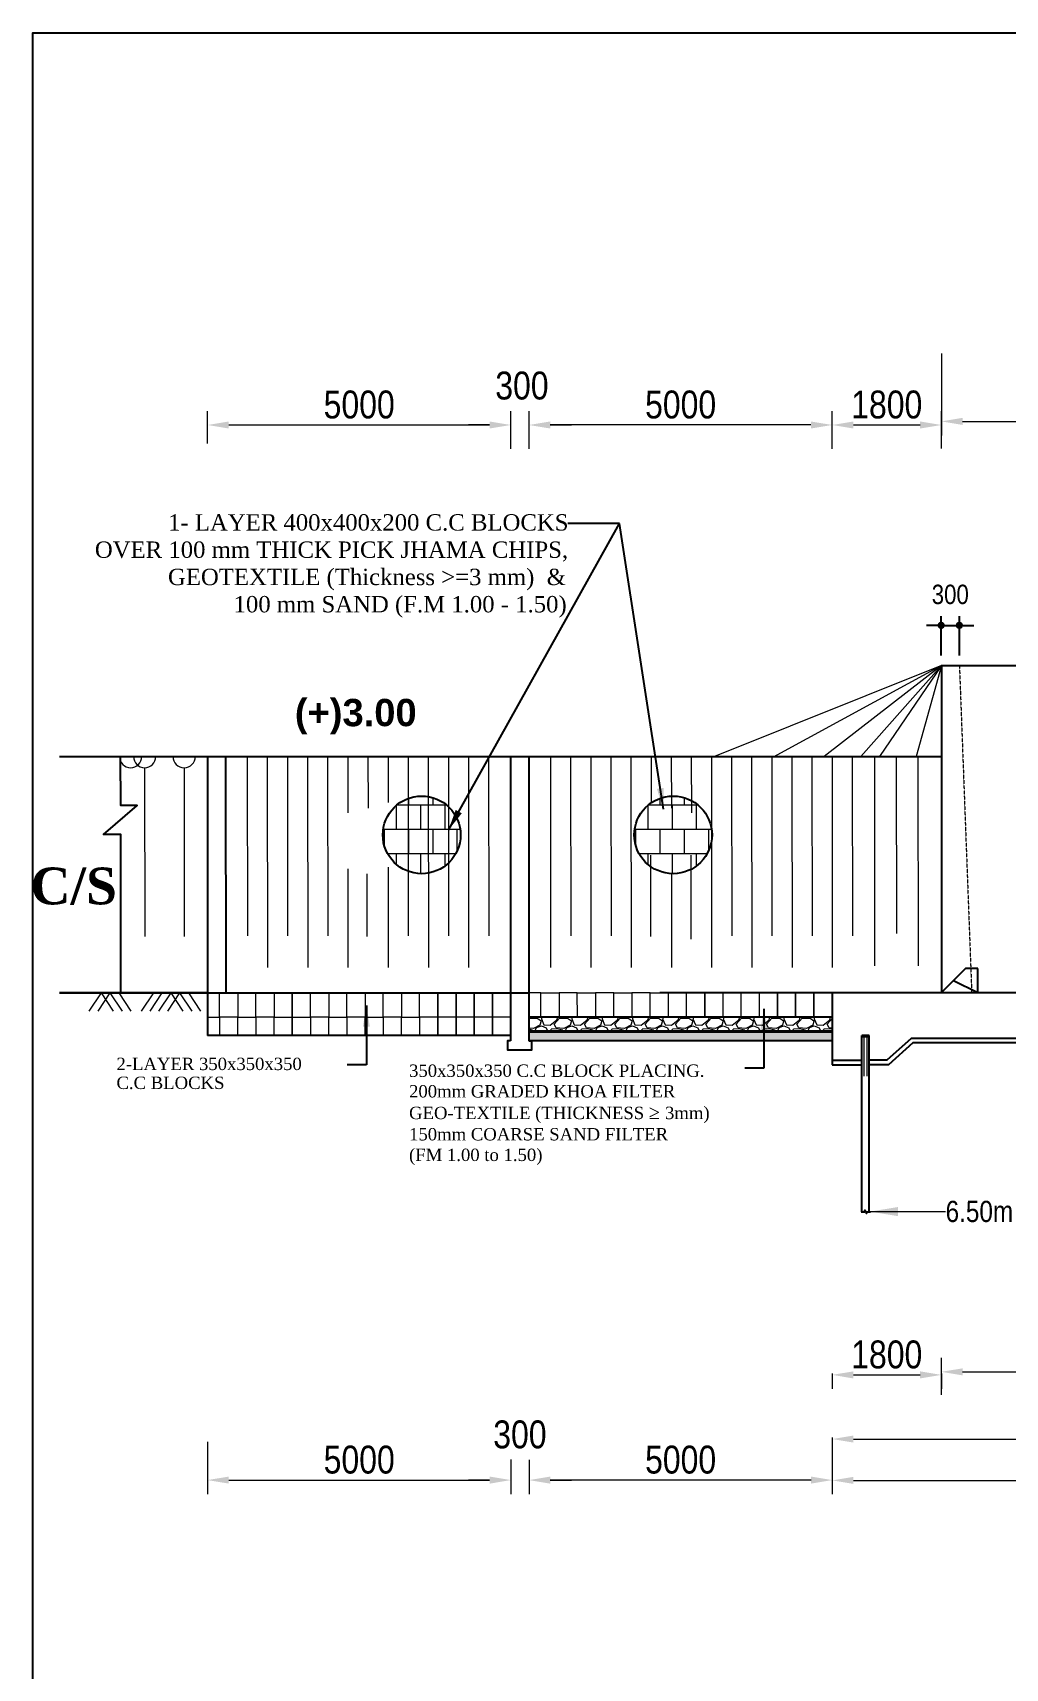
# Model space of a CAD drawing. Extents: x -119161 to 3778985, y -614964 to -70183.
# Drawn here: x 2708068 to 2724104, y -262616 to -235629 of the extents above; entities that cross this region are included whole.
import ezdxf

# ---------------------------------------------------------------- set-up
doc = ezdxf.new("R2010")
doc.units = 0
doc.header["$MEASUREMENT"] = 0
doc.linetypes.add('DASHED2', pattern=[9.525, 6.35, -3.175])
doc.linetypes.add('DASHEDX2', pattern=[38.1, 25.4, -12.7])
doc.layers.get('0').update_dxf_attribs({"linetype": 'CONTINUOUS'})
doc.layers.get('DEFPOINTS').update_dxf_attribs({"linetype": 'CONTINUOUS'})
for name, color, linetype in [('BLOCK', 6, 'CONTINUOUS'), ('DOTTED', 240, 'DASHED2'), ('LINE', 7, 'CONTINUOUS'), ('TEXT', 10, 'CONTINUOUS')]:
    doc.layers.add(name, color=color, linetype=linetype)
for name, color, linetype, lineweight in [('Dim', 7, 'CONTINUOUS', 9), ('Dimension', 8, 'CONTINUOUS', 18), ('HATCH', 252, 'CONTINUOUS', 5), ('line2', 3, 'CONTINUOUS', 30), ('slop', 8, 'CONTINUOUS', 9)]:
    doc.layers.add(name, color=color, linetype=linetype, lineweight=lineweight)
doc.styles.add('1-2', font='arial.ttf')
doc.styles.add('ARIAL', font='ARIALN.TTF')
doc.styles.add('DIM', font='isocp3.shx')
doc.styles.add('dimText', font='ARIALN.TTF')
doc.styles.get("Standard").update_dxf_attribs({"font": 'times.ttf', "height": 250})
doc.styles.add('text', font='ARIALN.TTF', dxfattribs={"height": 1.6})
doc.dimstyles.new('3', dxfattribs={"dimtxt": 225, "dimasz": 350, "dimexe": 100, "dimexo": 25, "dimgap": 9, "dimtad": 0, "dimdec": 0, "dimzin": 0, "dimdsep": 46, "dimtxsty": 'Standard', "dimcen": 0, "dimclrt": 256, "dimadec": 0, "dimazin": 0, "dimtfac": 1, "dimtdec": 0, "dimtofl": 0, "dimtmove": 2, "dimatfit": 3, "dimfxl": 1, "dimtolj": 1, "dimtzin": 0, "dimarcsym": 0})
doc.dimstyles.new('dim_150', dxfattribs={"dimtxt": 300, "dimasz": 300, "dimexe": 300, "dimexo": 100, "dimgap": 100, "dimtad": 1, "dimdec": 0, "dimzin": 0, "dimdsep": 46, "dimtxsty": 'DIM', "dimcen": 150, "dimclrd": 5, "dimclre": 5, "dimclrt": 7, "dimadec": 0, "dimazin": 0, "dimtfac": 1, "dimtdec": 0, "dimtmove": 0, "dimatfit": 3, "dimfxl": 20, "dimtolj": 1, "dimtzin": 0, "dimarcsym": 0})
doc.dimstyles.new('dim_230', dxfattribs={"dimtxt": 460, "dimasz": 460, "dimexe": 230, "dimexo": 100, "dimgap": 100, "dimtad": 1, "dimdec": 0, "dimzin": 0, "dimdsep": 46, "dimtxsty": 'dimText', "dimcen": 0.09, "dimclrd": 256, "dimclre": 256, "dimclrt": 7, "dimadec": 0, "dimazin": 0, "dimtfac": 1, "dimtdec": 0, "dimtofl": 0, "dimtmove": 0, "dimatfit": 3, "dimfxl": 1, "dimtolj": 1, "dimtzin": 0, "dimlwd": -1, "dimlwe": -1, "dimarcsym": 0})

# ---------------------------------------------------------------- blocks, each defined once
blk = doc.blocks.new('_Dot')
at = {"color": 0, "linetype": 'ByBlock', "lineweight": -2}
blk.add_line((-0.5, 0), (-1, 0), dxfattribs=at)
at = {"color": 0, "linetype": 'ByBlock', "const_width": 0.5}
blk.add_lwpolyline([(-0.25, 0, 1), (0.25, 0, 1)], format="xyb", close=True, dxfattribs=at)
blk = doc.blocks.new('*D1526')
at = {"layer": 'DEFPOINTS', "color": 0, "lineweight": -2, "ltscale": 500}
for p in [(2723347, -245408), (2723047, -246007), (2723347, -246007)]:
    blk.add_point(p, dxfattribs=at)
at = {"layer": 'Dim', "color": 5, "lineweight": -2, "ltscale": 500}
for p, q in [((2723047, -245907), (2723047, -245258)), ((2723347, -245907), (2723347, -245258)), ((2722927, -245408), (2722807, -245408)), ((2723047, -245408), (2723347, -245408)), ((2723467, -245408), (2723587, -245408))]:
    blk.add_line(p, q, dxfattribs=at)
at = {"layer": 'Dim', "color": 5, "lineweight": -2, "ltscale": 500, "xscale": 120, "yscale": 120, "zscale": 120}
blk.add_blockref('_Dot', (2723047, -245408), dxfattribs=at)
at = {"layer": 'Dim', "color": 5, "lineweight": -2, "ltscale": 500, "xscale": 120, "yscale": 120, "zscale": 120, "rotation": 180}
blk.add_blockref('_Dot', (2723347, -245408), dxfattribs=at)
at = {"layer": 'Dim', "color": 7, "ltscale": 500, "insert": (2723197, -244899), "char_height": 320, "attachment_point": 5, "style": 'ARIAL'}
blk.add_mtext('\\A1;300', dxfattribs=at)
blk = doc.blocks.new('*D1527')
at = {"layer": 'DEFPOINTS', "color": 0, "lineweight": -2, "ltscale": 500}
for p in [(2715951, -259070), (2716251, -259078), (2716251, -259511)]:
    blk.add_point(p, dxfattribs=at)
at = {"layer": 'Dim', "ltscale": 500}
for p, q in [((2715951, -259170), (2715951, -259741)), ((2716251, -259178), (2716251, -259741)), ((2715601, -259511), (2715251, -259511)), ((2716601, -259511), (2716951, -259511))]:
    blk.add_line(p, q, dxfattribs=at)
at = {"layer": 'Dim', "lineweight": -2, "ltscale": 500}
for points in [[(2715601, -259453), (2715601, -259570), (2715951, -259511)], [(2716601, -259453), (2716601, -259570), (2716251, -259511)]]:
    blk.add_solid(points, dxfattribs=at)
at = {"layer": 'Dim', "color": 7, "ltscale": 500, "insert": (2716101, -258760), "char_height": 460, "attachment_point": 5, "style": 'dimText'}
blk.add_mtext('\\A1;300', dxfattribs=at)
blk = doc.blocks.new('*D1528')
at = {"layer": 'DEFPOINTS', "color": 0, "lineweight": -2, "ltscale": 500}
for p in [(2721251, -258782), (2716251, -259115), (2716251, -259511)]:
    blk.add_point(p, dxfattribs=at)
at = {"layer": 'Dim', "ltscale": 500}
for p, q in [((2721251, -258882), (2721251, -259741)), ((2716251, -259215), (2716251, -259741)), ((2720901, -259511), (2716601, -259511))]:
    blk.add_line(p, q, dxfattribs=at)
at = {"layer": 'Dim', "lineweight": -2, "ltscale": 500}
for points in [[(2716601, -259453), (2716601, -259569), (2716251, -259511)], [(2720901, -259453), (2720901, -259569), (2721251, -259511)]]:
    blk.add_solid(points, dxfattribs=at)
at = {"layer": 'Dim', "color": 7, "ltscale": 500, "insert": (2718751, -259176), "char_height": 460, "attachment_point": 5, "style": 'dimText'}
blk.add_mtext('\\A1;5000', dxfattribs=at)
blk = doc.blocks.new('*D1529')
at = {"layer": 'DEFPOINTS', "color": 0, "lineweight": -2, "ltscale": 500}
for p in [(2710951, -258782), (2715951, -259115), (2715951, -259511)]:
    blk.add_point(p, dxfattribs=at)
at = {"layer": 'Dim', "ltscale": 500}
for p, q in [((2710951, -258882), (2710951, -259741)), ((2715951, -259215), (2715951, -259741)), ((2711301, -259511), (2715601, -259511))]:
    blk.add_line(p, q, dxfattribs=at)
at = {"layer": 'Dim', "lineweight": -2, "ltscale": 500}
for points in [[(2711301, -259453), (2711301, -259569), (2710951, -259511)], [(2715601, -259453), (2715601, -259569), (2715951, -259511)]]:
    blk.add_solid(points, dxfattribs=at)
at = {"layer": 'Dim', "color": 7, "ltscale": 500, "insert": (2713451, -259176), "char_height": 460, "attachment_point": 5, "style": 'dimText'}
blk.add_mtext('\\A1;5000', dxfattribs=at)
blk = doc.blocks.new('*D1465')
at = {"layer": 'DEFPOINTS', "color": 0, "lineweight": -2, "ltscale": 500}
for p in [(2715951, -242102), (2710951, -242506), (2715951, -242506)]:
    blk.add_point(p, dxfattribs=at)
at = {"layer": 'Dim', "ltscale": 500}
for p, q in [((2710951, -242406), (2710951, -241872)), ((2715951, -242406), (2715951, -241872)), ((2711301, -242102), (2715601, -242102))]:
    blk.add_line(p, q, dxfattribs=at)
at = {"layer": 'Dim', "lineweight": -2, "ltscale": 500}
for points in [[(2711301, -242044), (2711301, -242160), (2710951, -242102)], [(2715601, -242044), (2715601, -242160), (2715951, -242102)]]:
    blk.add_solid(points, dxfattribs=at)
at = {"layer": 'Dim', "color": 7, "ltscale": 500, "insert": (2713451, -241767), "char_height": 460, "attachment_point": 5, "style": 'dimText'}
blk.add_mtext('\\A1;5000', dxfattribs=at)
blk = doc.blocks.new('*D1466')
at = {"layer": 'DEFPOINTS', "color": 0, "lineweight": -2, "ltscale": 500}
for p in [(2716251, -242102), (2715951, -242593), (2716251, -242593)]:
    blk.add_point(p, dxfattribs=at)
at = {"layer": 'Dim', "ltscale": 500}
for p, q in [((2715951, -242493), (2715951, -241872)), ((2716251, -242493), (2716251, -241872)), ((2715601, -242102), (2715251, -242102)), ((2716601, -242102), (2716951, -242102))]:
    blk.add_line(p, q, dxfattribs=at)
at = {"layer": 'Dim', "lineweight": -2, "ltscale": 500}
for points in [[(2715601, -242044), (2715601, -242160), (2715951, -242102)], [(2716601, -242044), (2716601, -242160), (2716251, -242102)]]:
    blk.add_solid(points, dxfattribs=at)
at = {"layer": 'Dim', "color": 7, "ltscale": 500, "insert": (2716134, -241454), "char_height": 460, "attachment_point": 5, "style": 'dimText'}
blk.add_mtext('\\A1;300', dxfattribs=at)
blk = doc.blocks.new('*D1467')
at = {"layer": 'DEFPOINTS', "color": 0, "lineweight": -2, "ltscale": 500}
for p in [(2716251, -242102), (2716251, -242593), (2721250, -242593)]:
    blk.add_point(p, dxfattribs=at)
at = {"layer": 'Dim', "ltscale": 500}
for p, q in [((2716251, -242493), (2716251, -241872)), ((2721250, -242493), (2721250, -241872)), ((2720900, -242102), (2716601, -242102))]:
    blk.add_line(p, q, dxfattribs=at)
at = {"layer": 'Dim', "lineweight": -2, "ltscale": 500}
for points in [[(2716601, -242044), (2716601, -242160), (2716251, -242102)], [(2720900, -242044), (2720900, -242160), (2721250, -242102)]]:
    blk.add_solid(points, dxfattribs=at)
at = {"layer": 'Dim', "color": 7, "ltscale": 500, "insert": (2718751, -241767), "char_height": 460, "attachment_point": 5, "style": 'dimText'}
blk.add_mtext('\\A1;5000', dxfattribs=at)
blk = doc.blocks.new('*D1468')
at = {"layer": 'DEFPOINTS', "color": 0, "lineweight": -2, "ltscale": 500}
for p in [(2723050, -242102), (2721250, -242593), (2723050, -242590)]:
    blk.add_point(p, dxfattribs=at)
at = {"layer": 'Dim', "ltscale": 500}
for p, q in [((2721250, -242493), (2721250, -241872)), ((2723050, -242490), (2723050, -241872)), ((2721600, -242102), (2722700, -242102))]:
    blk.add_line(p, q, dxfattribs=at)
at = {"layer": 'Dim', "lineweight": -2, "ltscale": 500}
for points in [[(2721600, -242044), (2721600, -242160), (2721250, -242102)], [(2722700, -242044), (2722700, -242160), (2723050, -242102)]]:
    blk.add_solid(points, dxfattribs=at)
at = {"layer": 'Dim', "color": 7, "ltscale": 500, "insert": (2722150, -241767), "char_height": 460, "attachment_point": 5, "style": 'dimText'}
blk.add_mtext('\\A1;1800', dxfattribs=at)
blk = doc.blocks.new('*D1479')
at = {"layer": 'DEFPOINTS', "color": 0, "lineweight": -2, "ltscale": 500}
for p in [(2721251, -258951), (2767002, -258980), (2767002, -259516)]:
    blk.add_point(p, dxfattribs=at)
at = {"layer": 'Dim', "ltscale": 500}
for p, q in [((2721251, -259051), (2721251, -259746)), ((2767002, -259080), (2767002, -259746)), ((2721601, -259516), (2766652, -259516))]:
    blk.add_line(p, q, dxfattribs=at)
at = {"layer": 'Dim', "lineweight": -2, "ltscale": 500}
for points in [[(2721601, -259458), (2721601, -259574), (2721251, -259516)], [(2766652, -259458), (2766652, -259574), (2767002, -259516)]]:
    blk.add_solid(points, dxfattribs=at)
at = {"layer": 'Dim', "color": 7, "ltscale": 500, "insert": (2744622, -259117), "char_height": 460, "attachment_point": 5, "style": 'dimText'}
blk.add_mtext('\\A1;{\\fArial|b1|i0|c0|p34;46840}', dxfattribs=at)
blk = doc.blocks.new('*D1534')
at = {"layer": 'DEFPOINTS', "color": 0, "lineweight": -2, "ltscale": 500}
for p in [(2721250, -257650), (2723050, -257650), (2723050, -257775)]:
    blk.add_point(p, dxfattribs=at)
at = {"layer": 'Dim', "ltscale": 500}
for p, q in [((2721250, -257750), (2721250, -258005)), ((2721600, -257775), (2722700, -257775)), ((2723050, -257750), (2723050, -258005))]:
    blk.add_line(p, q, dxfattribs=at)
at = {"layer": 'Dim', "lineweight": -2, "ltscale": 500}
for points in [[(2721600, -257717), (2721600, -257834), (2721250, -257775)], [(2722700, -257717), (2722700, -257834), (2723050, -257775)]]:
    blk.add_solid(points, dxfattribs=at)
at = {"layer": 'Dim', "color": 7, "ltscale": 500, "insert": (2722150, -257441), "char_height": 460, "attachment_point": 5, "style": 'dimText'}
blk.add_mtext('\\A1;1800', dxfattribs=at)
blk = doc.blocks.new('*D1535')
at = {"layer": 'DEFPOINTS', "color": 0, "lineweight": -2, "ltscale": 500}
for p in [(2736051, -257725), (2723050, -258204), (2736051, -258005)]:
    blk.add_point(p, dxfattribs=at)
at = {"layer": 'Dim', "ltscale": 500}
for p, q in [((2723050, -258104), (2723050, -257495)), ((2723400, -257725), (2735701, -257725)), ((2736051, -257905), (2736051, -257495))]:
    blk.add_line(p, q, dxfattribs=at)
at = {"layer": 'Dim', "lineweight": -2, "ltscale": 500}
for points in [[(2723400, -257667), (2723400, -257783), (2723050, -257725)], [(2735701, -257667), (2735701, -257783), (2736051, -257725)]]:
    blk.add_solid(points, dxfattribs=at)
at = {"layer": 'Dim', "color": 7, "ltscale": 500, "insert": (2729551, -257390), "char_height": 460, "attachment_point": 5, "style": 'dimText'}
blk.add_mtext('\\A1;13000', dxfattribs=at)
blk = doc.blocks.new('*D1537')
at = {"layer": 'DEFPOINTS', "color": 0, "lineweight": -2, "ltscale": 500}
for p in [(2739651, -258240), (2721250, -258709), (2739651, -258834)]:
    blk.add_point(p, dxfattribs=at)
at = {"layer": 'Dim', "ltscale": 500}
for p, q in [((2739651, -258340), (2739651, -259064)), ((2721250, -258809), (2721250, -259064)), ((2721600, -258834), (2739301, -258834))]:
    blk.add_line(p, q, dxfattribs=at)
at = {"layer": 'Dim', "lineweight": -2, "ltscale": 500}
for points in [[(2721600, -258776), (2721600, -258892), (2721250, -258834)], [(2739301, -258776), (2739301, -258892), (2739651, -258834)]]:
    blk.add_solid(points, dxfattribs=at)
at = {"layer": 'Dim', "color": 7, "ltscale": 500, "insert": (2730451, -258499), "char_height": 460, "attachment_point": 5, "style": 'dimText'}
blk.add_mtext('\\A1;18400', dxfattribs=at)
blk = doc.blocks.new('*D1538')
at = {"layer": 'DEFPOINTS', "color": 0, "lineweight": -2, "ltscale": 500}
for p in [(2723050, -240823), (2738400, -242043), (2738400, -245124)]:
    blk.add_point(p, dxfattribs=at)
at = {"layer": 'Dim', "ltscale": 500}
for p, q in [((2723050, -240923), (2723050, -242273)), ((2723400, -242043), (2738050, -242043)), ((2738400, -245024), (2738400, -241813))]:
    blk.add_line(p, q, dxfattribs=at)
at = {"layer": 'Dim', "lineweight": -2, "ltscale": 500}
for points in [[(2723400, -241984), (2723400, -242101), (2723050, -242043)], [(2738050, -241984), (2738050, -242101), (2738400, -242043)]]:
    blk.add_solid(points, dxfattribs=at)
at = {"layer": 'Dim', "color": 7, "ltscale": 500, "insert": (2730725, -241708), "char_height": 460, "attachment_point": 5, "style": 'dimText'}
blk.add_mtext('\\A1;15350', dxfattribs=at)

msp = doc.modelspace()

# ---------------------------------------------------------------- hatches: boundary and pattern name
at = {"layer": 'Dim'}
h = msp.add_hatch(dxfattribs=at)
h.set_pattern_fill('AR-B88', color=8, scale=50)
h.set_pattern_definition([(0, (2559068.1, -271571.8), (0, 400), []), (90, (2559068.1, -271571.8), (-200, 400), [400, -400])])
h.paths.add_polyline_path([(2715122.2, -248864.8, 1), (2713840.1, -248864.8, 1)])
h = msp.add_hatch(dxfattribs=at)
h.set_pattern_fill('AR-B88', color=8, scale=50)
h.set_pattern_definition([(0, (2563214.42, -271571.8), (0, 400), []), (90, (2563214.42, -271571.8), (-200, 400), [400, -400])])
h.paths.add_polyline_path([(2719268.6, -248864.8, 1), (2717986.4, -248864.8, 1)])
at = {"layer": 'Dim', "ltscale": 500}
h = msp.add_hatch(dxfattribs=at)
h.set_pattern_fill('GRAVEL', color=8, scale=500)
h.set_pattern_definition([(228.012788, (2641311.44, -303616.166), (-4000, -4500), [67.268, -6659.544]), (184.96974, (2641266.439, -303666.166), (6000, 500), [115.434, -11427.9624]), (132.510447, (2641151.44, -303676.166), (5000, -5500), [81.394, -8058.0163]), (267.27369, (2640956.44, -303801.166), (500, 10000), [105.119, -10406.779]), (292.833654, (2640951.44, -303906.166), (-2500, 6000), [103.0775, -10204.6866]), (357.27369, (2640991.44, -304001.166), (-10000, 500), [105.119, -10406.779]), (37.69424, (2641096.439, -304006.166), (-6500, -5000), [139.0145, -13762.4243]), (72.255328, (2641206.439, -303921.166), (3500, 11000), [131.244, -12993.1607]), (121.429566, (2641246.44, -303796.166), (-4000, 6500), [105.475, -10442.0366]), (175.23636, (2641191.44, -303706.166), (5500, -500), [120.416, -5900.3813]), (222.397438, (2641071.439, -303696.166), (-6000, -5500), [155.724, -15416.6875]), (138.814075, (2641451.44, -303806.166), (-3500, 3000), [53.1505, -5261.9224]), (171.469234, (2641411.44, -303771.166), (6500, -1000), [101.1185, -10010.7557]), (225, (2641311.44, -303756.17), (-6e-14, -500), [70.7105, -636.3963]), (203.19859, (2641276.44, -303696.166), (2500, 1000), [38.079, -3769.8076]), (291.80141, (2641241.44, -303711.17), (-500, 1500), [53.8515, -2638.731]), (30.96376, (2641261.44, -303761.166), (1500, 1000), [87.4645, -2828.0114]), (161.56505, (2641336.44, -303716.17), (1000, -500), [63.2455, -1517.8933]), (16.38954, (2640951.44, -303711.166), (5000, 1500), [88.6, -8771.4226]), (70.346176, (2641036.44, -303686.166), (-2000, -5500), [74.3305, -7358.7039]), (293.19859, (2641336.44, -303616.166), (-1000, 2500), [76.1575, -3731.729]), (343.61046, (2641366.44, -303686.166), (-5000, 1500), [88.6, -8771.4226]), (339.443955, (2640951.44, -304021.166), (-2500, 1000), [85.44, -4186.5619]), (294.77514, (2641031.44, -304051.166), (-2500, 5500), [71.589, -7087.3215]), (66.80141, (2641341.44, -304116.166), (1000, 2500), [76.1575, -3731.729]), (17.354025, (2641371.44, -304046.166), (-6500, -2000), [83.8155, -8297.7118]), (69.443955, (2641096.44, -304116.166), (-1000, -2500), [42.72, -4229.2819]), (101.30993, (2641311.44, -304116.17), (-500, 2000), [25.495, -2524.0148]), (165.96376, (2641306.44, -304091.17), (1500, -500), [103.0775, -1958.4753]), (186.009006, (2641206.44, -304066.166), (5000, 500), [95.525, -9456.9616]), (303.69007, (2641261.44, -303806.17), (-500, 1000), [72.111, -1730.6646]), (353.157227, (2641301.439, -303866.166), (8500, -1000), [125.897, -12463.7813]), (60.945396, (2641426.44, -303881.166), (-2000, -3500), [51.478, -5096.337]), (90, (2641451.44, -303836.17), (-500, 500), [30, -470]), (120.256437, (2641196.44, -304051.166), (2000, -3500), [69.462, -6876.76]), (48.012788, (2641161.44, -303991.166), (4000, 4500), [134.536, -6592.276]), (0, (2641251.44, -303891.17), (500, 500), [130, -370]), (325.304846, (2641381.44, -303891.166), (5000, -3500), [79.057, -7826.6372]), (254.0546, (2641446.44, -303936.166), (-500, -2000), [72.801, -3567.254]), (207.645975, (2641426.439, -304006.166), (-9500, -5000), [118.5325, -11734.737]), (175.426079, (2641321.439, -304061.166), (-6500, 500), [125.3995, -12414.5367])])
h.paths.add_polyline_path([(2721250.7, -252107.2), (2721250.7, -251872.7), (2718898.8, -251872.7), (2718598.8, -251872.7), (2716248.1, -251872.7), (2716248.1, -252107.2)])
h = msp.add_hatch(dxfattribs=at)
h.set_pattern_fill('AR-SAND', color=8, scale=60)
h.set_pattern_definition([(37.5, (2640951.44, -304116.17), (-3.7796, 115.60943), [0, -91.2, 0, -102, 0, -97.5]), (7.5, (2640951.44, -304116.17), (106.1866, 169.32876), [0, -49.2, 0, -82.2, 0, -31.5]), (327.5, (2640877.64, -304116.17), (186.84851, 0.33954), [0, -30, 0, -108, 0, -141]), (317.5, (2640877.64, -304116.17), (180.3676, 52.66053), [0, -15, 0, -70.8, 0, -81])])
h.paths.add_polyline_path([(2721250.7, -252263.5), (2721250.7, -252107.2), (2716248, -252107.2), (2716250.4, -252261.7)])
at = {"layer": 'HATCH', "ltscale": 10}
h = msp.add_hatch(dxfattribs=at)
h.set_pattern_fill('ANSI31', color=256, scale=375, angle=45, style=0)
h.set_pattern_definition([(90, (2705138.56, -243149.433), (-46.875, 7e-15), [])])
h.paths.add_polyline_path([(2721740.7, -252848.9), (2721784.9, -252848.9), (2721784.9, -252835.4), (2721813, -252861.4), (2721813, -252848.9), (2721860.7, -252848.9), (2721860.7, -252198.2), (2721740.7, -252198.2)])

# ---------------------------------------------------------------- linework, layer by layer
at = {"layer": 'BLOCK', "color": 7}
for centre in [(2714481.2, -248864.8), (2718627.5, -248864.8)]:
    msp.add_circle(centre, 641.1, dxfattribs=at)
at = {"layer": 'Dim', "color": 8, "ltscale": 500}
msp.add_line((2723050.5, -246072.8), (2722634.8, -247572.7), dxfattribs=at)
for points in [[(2723050.5, -246072.8), (2719306.8, -247572.7)], [(2723050.5, -246072.8), (2720274.1, -247580.4)], [(2723050.5, -246072.8), (2721119.7, -247572.7)], [(2723050.5, -246072.8), (2721722.1, -247572.7)], [(2723050.5, -246072.8), (2722032.5, -247572.9)], [(2711604.4, -247572.8), (2711607.1, -250530.5)], [(2711936, -247572.8), (2711938.7, -251051.1)], [(2712267.7, -247572.8), (2712270.5, -250530.5)], [(2712599.3, -247572.8), (2712602, -251051.1)], [(2712931, -247572.8), (2712933.8, -250530.5)], [(2713262.6, -247572.8), (2713265.4, -248502.5)], [(2713594.3, -247572.8), (2713597.1, -248424.2)], [(2713925.9, -247572.8), (2713928.7, -248331.2)], [(2714257.6, -247572.8), (2714260.4, -250530.5)], [(2714589.3, -247572.8), (2714591.9, -251051.1)], [(2714920.9, -247572.8), (2714923.7, -250530.5)], [(2715252.6, -247572.8), (2715255.2, -251051.1)], [(2715584.2, -247572.8), (2715587, -250530.5)], [(2716605.3, -247572.8), (2716608, -251051.1)], [(2716937, -247572.8), (2716939.8, -250530.5)], [(2717268.6, -247572.8), (2717271.3, -251051.1)], [(2717600.3, -247572.8), (2717603.1, -250530.5)], [(2717932.2, -247572.8), (2717934.9, -251051.1)], [(2718263.9, -247572.8), (2718266.7, -248334.9)], [(2718595.5, -247572.8), (2718598.3, -248424.4)], [(2718927.2, -247572.8), (2718930, -248499.6)], [(2719258.8, -247572.8), (2719261.5, -251051.1)], [(2719590.5, -247572.8), (2719593.3, -250530.5)], [(2719922.1, -247572.8), (2719924.8, -251051.1)], [(2720253.5, -247572.8), (2720256.3, -250530.5)], [(2720585.2, -247572.8), (2720587.9, -251051.1)], [(2720916.8, -247572.8), (2720919.6, -250530.5)], [(2721248.5, -247572.8), (2721251.2, -251051.1)], [(2721580.1, -247572.8), (2721582.9, -250530.5)], [(2721945.1, -247572.8), (2721947.7, -251027.1)], [(2722305.9, -247572.8), (2722308.6, -250495)], [(2722663.4, -247572.8), (2722666.1, -251027.1)], [(2718260, -250539.9), (2718260, -249198.3)], [(2718923.3, -250583.5), (2718923.3, -249198.3)], [(2713265.4, -249427.1), (2713265.3, -251051.1)], [(2713574.2, -249505.9), (2713574.2, -250541.5)], [(2713928.7, -249398.4), (2713928.6, -251051.1)], [(2718598.3, -249505.2), (2718598.2, -251051.1)]]:
    msp.add_lwpolyline(points, dxfattribs=at)
at = {"layer": 'Dim', "ltscale": 500}
for points in [[(2710947.7, -251872.6), (2711147.7, -251872.7), (2711147.6, -251472.2), (2710947.6, -251472.2)], [(2711447.7, -251872.7), (2711147.7, -251872.7), (2711147.6, -251472.2), (2711447.6, -251472.8)], [(2711447.7, -251872.7), (2711747.7, -251872.7), (2711747.6, -251472.8), (2711447.6, -251472.8)], [(2712047.7, -251872.7), (2711747.7, -251872.7), (2711747.6, -251472.8), (2712047.6, -251472.8)], [(2712047.7, -251872.7), (2712347.7, -251872.7), (2712347.6, -251472.8), (2712047.6, -251472.8)], [(2712347.7, -251872.7), (2712647.7, -251872.7), (2712647.6, -251472.8), (2712347.6, -251472.8)], [(2712947.7, -251872.7), (2712647.7, -251872.7), (2712647.6, -251472.8), (2712947.6, -251472.8)], [(2712947.7, -251872.7), (2713247.7, -251872.7), (2713247.6, -251472.8), (2712947.6, -251472.8)], [(2713547.7, -251872.7), (2713247.7, -251872.7), (2713247.6, -251472.8), (2713547.6, -251472.8)], [(2713547.7, -251872.7), (2713847.7, -251872.7), (2713847.6, -251472.8), (2713547.6, -251472.8)], [(2714147.7, -251872.7), (2713847.7, -251872.7), (2713847.6, -251472.8), (2714147.6, -251472.8)], [(2714147.7, -251872.7), (2714447.7, -251872.7), (2714447.6, -251472.8), (2714147.6, -251472.8)], [(2714747.7, -251872.7), (2714447.7, -251872.7), (2714447.6, -251472.8), (2714747.6, -251472.8)], [(2715047.7, -251872.7), (2714747.7, -251872.7), (2714747.6, -251472.8), (2715047.7, -251472.8)], [(2715347.7, -251872.7), (2715047.7, -251872.7), (2715047.7, -251472.8), (2715347.7, -251472.8)], [(2715647.7, -251872.7), (2715347.7, -251872.7), (2715347.7, -251472.8), (2715647.7, -251472.8)], [(2715947.7, -251872.7), (2715647.8, -251872.7), (2715647.7, -251472.8), (2715947.6, -251472.8)], [(2716247.8, -251872.7), (2716447.8, -251872.7), (2716447.7, -251472.8), (2716247.7, -251472.8)], [(2716747.8, -251872.7), (2716447.8, -251872.7), (2716447.7, -251472.8), (2716747.7, -251472.8)], [(2716747.8, -251872.7), (2717047.8, -251872.7), (2717047.7, -251472.8), (2716747.7, -251472.8)], [(2717347.8, -251872.7), (2717047.8, -251872.7), (2717047.7, -251472.8), (2717347.7, -251472.8)], [(2717347.8, -251872.7), (2717647.8, -251872.7), (2717647.7, -251472.8), (2717347.7, -251472.8)], [(2717948.1, -251872.7), (2717647.8, -251872.7), (2717647.7, -251472.8), (2717948, -251472.8)], [(2717948.1, -251872.7), (2718248.1, -251872.7), (2718248, -251472.8), (2717948, -251472.8)], [(2718548.1, -251872.7), (2718248.1, -251872.7), (2718248, -251472.8), (2718548, -251472.8)], [(2718548.1, -251872.7), (2718848.1, -251872.7), (2718848, -251472.8), (2718548, -251472.8)], [(2719148.1, -251872.7), (2718848.1, -251872.7), (2718848, -251472.8), (2719148, -251472.8)], [(2719448.1, -251872.7), (2719148.1, -251872.7), (2719148, -251472.8), (2719448, -251472.8)], [(2719448.1, -251872.7), (2719748.1, -251872.7), (2719748, -251472.8), (2719448, -251472.8)], [(2720048.1, -251872.7), (2719748.1, -251872.7), (2719748, -251472.8), (2720048, -251472.8)], [(2720048.1, -251872.7), (2720347.8, -251872.7), (2720347.7, -251472.8), (2720048, -251472.8)], [(2720347.8, -251872.7), (2720647.8, -251872.7), (2720647.7, -251472.8), (2720347.7, -251472.8)], [(2720646.6, -251872.7), (2720946.6, -251872.7), (2720946.5, -251472.8), (2720646.5, -251472.8)], [(2720946.6, -251872.7), (2721250.7, -251872.7), (2721250.6, -251472.8), (2720946.5, -251472.8)], [(2710947.7, -251872.6), (2711147.7, -251872.7), (2711147.7, -252172.7), (2710947.7, -252172.7)], [(2711447.7, -251872.7), (2711147.7, -251872.7), (2711147.7, -252172.7), (2711447.7, -252172.7)], [(2711447.7, -251872.7), (2711747.7, -251872.7), (2711747.7, -252172.7), (2711447.7, -252172.7)], [(2712047.7, -251872.7), (2711747.7, -251872.7), (2711747.7, -252172.7), (2712047.7, -252172.7)], [(2712047.7, -251872.7), (2712347.7, -251872.7), (2712347.7, -252172.7), (2712047.7, -252172.7)], [(2712347.7, -251872.7), (2712647.7, -251872.7), (2712647.7, -252172.7), (2712347.7, -252172.7)], [(2712947.7, -251872.7), (2712647.7, -251872.7), (2712647.7, -252172.7), (2712947.7, -252172.7)], [(2712947.7, -251872.7), (2713247.7, -251872.7), (2713247.7, -252172.7), (2712947.7, -252172.7)], [(2713547.7, -251872.7), (2713247.7, -251872.7), (2713247.7, -252172.7), (2713547.7, -252172.7)], [(2713547.7, -251872.7), (2713847.7, -251872.7), (2713847.7, -252172.7), (2713547.7, -252172.7)], [(2714147.7, -251872.7), (2713847.7, -251872.7), (2713847.7, -252172.7), (2714147.7, -252172.7)], [(2714147.7, -251872.7), (2714447.7, -251872.7), (2714447.7, -252172.7), (2714147.7, -252172.7)], [(2714747.7, -251872.7), (2714447.7, -251872.7), (2714447.7, -252172.7), (2714747.7, -252172.7)], [(2715047.7, -251872.7), (2714747.7, -251872.7), (2714747.7, -252172.7), (2715047.7, -252172.7)], [(2715347.7, -251872.7), (2715047.7, -251872.7), (2715047.7, -252172.7), (2715347.7, -252172.7)], [(2715647.7, -251872.7), (2715347.7, -251872.7), (2715347.7, -252172.7), (2715647.8, -252172.7)], [(2715947.7, -251872.7), (2715647.8, -251872.7), (2715647.8, -252172.7), (2715947.7, -252172.7)]]:
    msp.add_lwpolyline(points, close=True, dxfattribs=at)
for points in [[(2720349, -251872.7), (2720347.8, -251872.7), (2720347.7, -251472.8), (2720348.9, -251472.8)], [(2720647.8, -251872.7), (2720646.6, -251872.7), (2720646.5, -251472.8), (2720647.7, -251472.8)]]:
    msp.add_lwpolyline(points, dxfattribs=at)
at = {"layer": 'Dimension', "color": 5, "lineweight": 13, "ltscale": 2}
for p, q in [((2709913.1, -247756), (2709915.9, -250544.5)), ((2710564.4, -247756), (2710567.2, -250544.5))]:
    msp.add_line(p, q, dxfattribs=at)
for centre in [(2709682.6, -247572.8), (2709913.1, -247572.8), (2710564.4, -247572.8)]:
    msp.add_arc(centre, 183.3, 180, 0, dxfattribs=at)
at = {"layer": 'DOTTED', "color": 0, "linetype": 'DASHEDX2', "lineweight": 20, "ltscale": 0.07}
msp.add_lwpolyline([(2723347.7, -246072.8), (2723550.4, -251472.8)], dxfattribs=at)
at = {"layer": 'HATCH', "color": 3, "lineweight": 15}
for points in [[(2709194, -251472.8), (2708994.4, -251772.4)], [(2709341.1, -251472.8), (2709141.4, -251772.4)], [(2709194, -251472.8), (2709393.8, -251772.4)], [(2709341.1, -251472.8), (2709540.9, -251772.4)], [(2709488.1, -251472.8), (2709687.9, -251772.4)], [(2710057.6, -251472.8), (2709858, -251772.4)], [(2710195.8, -251472.8), (2709996.1, -251772.4)], [(2710342.8, -251472.8), (2710143.2, -251772.4)], [(2710489.9, -251472.8), (2710290.3, -251772.4)], [(2710342.8, -251472.8), (2710542.7, -251772.4)], [(2710489.9, -251472.8), (2710689.7, -251772.4)], [(2710637, -251472.8), (2710836.8, -251772.4)]]:
    msp.add_lwpolyline(points, dxfattribs=at)
at = {"layer": 'LINE', "ltscale": 500}
for p, q in [((2723050.5, -246072.8), (2723050.4, -251472.8)), ((2710947.7, -247572.8), (2710947.7, -252172.6)), ((2711247.8, -247572.8), (2711250.4, -251472.8)), ((2715947.7, -247572.8), (2715947.7, -252261.7)), ((2716247.7, -247572.8), (2716247.7, -252261.7)), ((2723649.6, -251072.4), (2723449.6, -251072.4)), ((2723649.6, -251472.8), (2723649.6, -251072.4)), ((2710947.6, -251472.8), (2715947.6, -251472.8)), ((2721250.6, -251472.8), (2718407.8, -251472.8)), ((2721250.6, -251472.8), (2721250.7, -252658.5)), ((2721250.7, -251872.7), (2716247.8, -251872.7)), ((2715947.7, -252172.7), (2710947.7, -252172.7)), ((2716247.7, -252261.7), (2716297.8, -252261.7)), ((2721250.7, -252107.2), (2716247.8, -252107.2)), ((2721250.7, -252261.7), (2716247.8, -252261.7))]:
    msp.add_line(p, q, dxfattribs=at)
at = {"layer": 'LINE', "ltscale": 0.5}
msp.add_line((2715947.6, -251472.8), (2716247.7, -251472.7), dxfattribs=at)
at = {"layer": 'LINE'}
for p, q in [((2721740.7, -255085.9), (2721740.7, -252172.7)), ((2721860.7, -252172.7), (2721740.7, -252172.7)), ((2721860.7, -252197.7), (2721740.7, -252197.7)), ((2721740.7, -252808.7), (2721740.7, -252322.7)), ((2721740.7, -252758.7), (2721740.7, -252322.7)), ((2721860.7, -255085.9), (2721860.7, -252172.7)), ((2721250.5, -252583.5), (2721740.7, -252583.5)), ((2721250.7, -252658.5), (2721740.7, -252658.5))]:
    msp.add_line(p, q, dxfattribs=at)
msp.add_lwpolyline([(2783182.7, -288746.2), (2708067.9, -288746.2), (2708067.9, -235629.3), (2783182.7, -235629.3)], close=True, dxfattribs=at)
at = {"layer": 'LINE', "ltscale": 500}
for points in [[(2723050.5, -246072.8), (2723096, -246072.8)], [(2723050.5, -246072.8), (2738258.9, -246072.8)], [(2708507, -247572.8), (2723047.4, -247572.8)], [(2723449.6, -251072.4), (2723049.6, -251472.8)], [(2736440.4, -251472.8), (2721250.6, -251472.8)], [(2766392.9, -252523.2), (2765908.8, -252523.1), (2765548.6, -252223), (2758841, -252222.8), (2753042.5, -252222.8), (2752707.1, -252111), (2749958.6, -251472.8), (2749110.5, -251472.8), (2749110.5, -251472.8), (2748110.3, -251472.8), (2747960.3, -251322.8), (2741760.5, -251322.8), (2741760.5, -251322.8), (2740110.5, -251322.6), (2740110.5, -251322.6), (2739262.9, -251322.6), (2736562.1, -252222.8), (2722550.7, -252222.8), (2722150.7, -252583.5), (2721860.7, -252583.5)], [(2766392.9, -252598.2), (2765881.7, -252598.1), (2765521.5, -252298), (2758841, -252297.8), (2753030.3, -252297.8), (2752683.4, -252182.2), (2749946.5, -251547.8), (2749110.5, -251547.8), (2748079.2, -251547.8), (2747929.2, -251397.8), (2741760.5, -251397.8), (2740110.4, -251397.6), (2739275.1, -251397.6), (2736574.3, -252297.8), (2722579.6, -252297.8), (2722179.6, -252658.5), (2721860.7, -252658.5)], [(2715947.7, -252261.7), (2715947.7, -252261.7), (2715897.7, -252261.7), (2715897.7, -252411.7), (2716297.8, -252411.7), (2716297.8, -252261.7)]]:
    msp.add_lwpolyline(points, dxfattribs=at)
at = {"layer": 'LINE', "color": 5}
msp.add_lwpolyline([(2709520.3, -251472.8), (2709520.4, -248861), (2709234.9, -248861), (2709789, -248380.6), (2709520.4, -248380.6), (2709517.6, -247572.8)], dxfattribs=at)
at = {"layer": 'LINE', "color": 8, "linetype": 'DASHED2', "ltscale": 2000000.0}
msp.add_lwpolyline([(2723649.6, -251472.8), (2723249.6, -251272.6)], dxfattribs=at)
at = {"layer": 'LINE', "ltscale": 500, "const_width": 50}
msp.add_lwpolyline([(2716247.8, -252107.2), (2721250.7, -252107.2)], dxfattribs=at)
at = {"layer": 'LINE'}
msp.add_lwpolyline([(2721726.4, -255083.4), (2721789.4, -255083.4), (2721789.4, -255054.8), (2721817.4, -255110.2), (2721817.4, -255083.4), (2721883.8, -255083.4)], dxfattribs=at)
at = {"layer": 'line2', "color": 1}
msp.add_lwpolyline([(2710947.6, -251472.8), (2708507, -251472.8)], dxfattribs=at)
at = {"layer": 'slop'}
msp.add_line((2723349.6, -251472.8), (2723349.6, -251472.8), dxfattribs=at)

# ---------------------------------------------------------------- texts
at = {"layer": 'Dimension', "color": 1, "lineweight": 13, "ltscale": 2, "insert": (2708743, -249711.9), "char_height": 607.5, "attachment_point": 5, "style": '1-2'}
msp.add_mtext('{\\fTimes New Roman|b1|i0|c0|p18;C/S}', dxfattribs=at)
at = {"layer": 'LINE'}
for s, p in [('2-LAYER 350x350x350', (2709448.6, -252745.7)), ('C.C BLOCKS', (2709448.6, -253058.1))]:
    msp.add_text(s, height=204, dxfattribs=at).set_placement(p)
at = {"layer": 'LINE', "width": 13483.804, "attachment_point": 1}
for s, insert, char_height in [('\\pi2563;{\\fTimes New Roman|b0|i0|c0|p18;1- LAYER 400x400x200 C.C BLOCKS \\P\\pi1356;OVER 100 mm THICK PICK JHAMA CHIPS, \\P\\pi2561;GEOTEXTILE (Thickness >=3 mm)  & \\P\\pi3643;100 mm SAND (F.M 1.00 - 1.50)}', (2707737, -243574.3), 269.892), ('350x350x350 C.C BLOCK PLACING.\\P200mm GRADED KHOA FILTER\\PGEO-TEXTILE (THICKNESS {\\fTimes New Roman|b0|i0|c0|p18;\\H1.083x;\\C0;≥ }3mm)\\P150mm COARSE SAND FILTER\\P(FM 1.00 to 1.50) ', (2714273.2, -252653.9), 204)]:
    msp.add_mtext(s, dxfattribs=dict(at, insert=insert, char_height=char_height))
at = {"layer": 'TEXT', "color": 2, "insert": (2712389.6, -246621.4, 0), "char_height": 450, "width": 2203.973, "attachment_point": 1, "style": 'text'}
msp.add_mtext('{\\fArial|b1|i0|c0|p34;\\C6;(+)3.00}', dxfattribs=at)
at = {"layer": 'TEXT', "insert": (2723119.9, -255080.8), "char_height": 350, "width": 10497.718, "attachment_point": 4, "style": 'ARIAL'}
msp.add_mtext('6.50m LONG U-SHAPE STEEL SHEET PILE', dxfattribs=at)

# ---------------------------------------------------------------- dimensions: what is measured, and where the dimension line sits
at = {"layer": 'Dim', "ltscale": 500}
for base, p1, p2, picture, middle in [((2738400.5, -242042.5), (2723050.5, -240823.4), (2738400.5, -245124.1), '*D1538', (2730725.5, -241707.6)), ((2715950.7, -242101.9), (2710950.7, -242506.4), (2715950.7, -242506.4), '*D1465', (2713450.7, -241767)), ((2723050.5, -257775.4), (2721250.5, -257649.9), (2723050.5, -257649.9), '*D1534', (2722150.5, -257440.6)), ((2736050.8, -257725), (2723050.5, -258203.9), (2736050.8, -258005.2), '*D1535', (2729550.6, -257390.2)), ((2716250.6, -259511.1), (2721250.6, -258782.4), (2716250.6, -259115.4), '*D1528', (2718750.6, -259176.3))]:
    dim = msp.add_linear_dim(base=base, p1=p1, p2=p2, dimstyle='dim_230', override={"dimasz": 350, "dimsah": 1, "dimtmove": 2}, dxfattribs=at)
    dim.commit()
    dim.dimension.update_dxf_attribs({"geometry": picture, "text_midpoint": middle})
for base, p1, p2, dimstyle, override, picture, middle in [((2716250.7, -242101.9), (2715950.7, -242592.8), (2716250.7, -242592.8), 'dim_230', {"dimasz": 350, "dimsah": 1, "dimtmove": 2}, '*D1466', (2716134.3, -241453.9)), ((2723347, -245407.9), (2723047, -246007.1), (2723347, -246007.1), 'dim_150', {"dimtxt": 320, "dimasz": 120, "dimexe": 150, "dimtxsty": 'ARIAL', "dimblk1": 'Dot', "dimblk2": 'Dot', "dimsah": 1, "dimtmove": 2}, '*D1526', (2723197, -244899.3)), ((2716250.6, -259511.5), (2715950.6, -259069.6), (2716250.6, -259077.7), 'dim_230', {"dimasz": 350, "dimsah": 1, "dimtmove": 2}, '*D1527', (2716100.6, -258759.7))]:
    dim = msp.add_linear_dim(base=base, p1=p1, p2=p2, dimstyle=dimstyle, override=override, dxfattribs=at)
    dim.commit()
    dim.dimension.update_dxf_attribs({"geometry": picture, "text_midpoint": middle, "dimtype": 160})
for base, p1, p2, picture, middle in [((2716250.7, -242101.9), (2721250.5, -242592.8), (2716250.7, -242592.8), '*D1467', (2718750.6, -241767)), ((2715950.6, -259511.1), (2710950.6, -258782.4), (2715950.6, -259115.4), '*D1529', (2713450.6, -259176.3))]:
    dim = msp.add_linear_dim(base=base, p1=p1, p2=p2, angle=180, dimstyle='dim_230', override={"dimasz": 350, "dimsah": 1, "dimtmove": 2}, dxfattribs=at)
    dim.commit()
    dim.dimension.update_dxf_attribs({"geometry": picture, "text_midpoint": middle})
for base, p1, p2, text, picture, middle in [((2723050.5, -242101.9), (2721250.5, -242592.8), (2723050.5, -242589.6), '1800', '*D1468', (2722150.5, -241767)), ((2739650.8, -258833.9), (2721250.5, -258708.8), (2739650.8, -258239.8), '18400', '*D1537', (2730450.6, -258499.1))]:
    dim = msp.add_linear_dim(base=base, p1=p1, p2=p2, text=text, dimstyle='dim_230', override={"dimasz": 350, "dimsah": 1, "dimtmove": 2}, dxfattribs=at)
    dim.commit()
    dim.dimension.update_dxf_attribs({"geometry": picture, "text_midpoint": middle})
dim = msp.add_linear_dim(base=(2767002.5, -259516.1), p1=(2721250.6, -258950.8), p2=(2767002.5, -258980.2), text='{\\fArial|b1|i0|c0|p34;46840}', dimstyle='dim_230', override={"dimasz": 350, "dimsah": 1, "dimtmove": 2}, dxfattribs=at)
dim.commit()
dim.dimension.update_dxf_attribs({"geometry": '*D1479', "text_midpoint": (2744622.1, -259117.4), "dimtype": 160})

# ---------------------------------------------------------------- leaders
for points in [[(2714922, -248786.3), (2717741.9, -243729.3), (2716888.8, -243729.3)], [(2718469.5, -248443.5), (2717741.9, -243729.3), (2716888.8, -243729.3)]]:
    msp.add_leader(points, dimstyle='dim_150', override={"dimtxt": 320, "dimasz": 350, "dimexe": 150, "dimtxsty": 'ARIAL', "dimtmove": 1}, dxfattribs=at)
msp.add_leader([(2721875.4, -255080.8), (2723119.9, -255080.8)], dimstyle='dim_230', dxfattribs=at)
at = {"layer": 'LINE'}
for points in [[(2713569.2, -251680.5), (2713569.2, -252661.1), (2713255.2, -252661.1)], [(2720124.9, -251733.9), (2720124.9, -252714.5), (2719810.8, -252714.5)]]:
    msp.add_leader(points, dimstyle='3', override={"dimgap": 9, "dimtad": 0}, dxfattribs=at)

doc.saveas('drawing.dxf')
